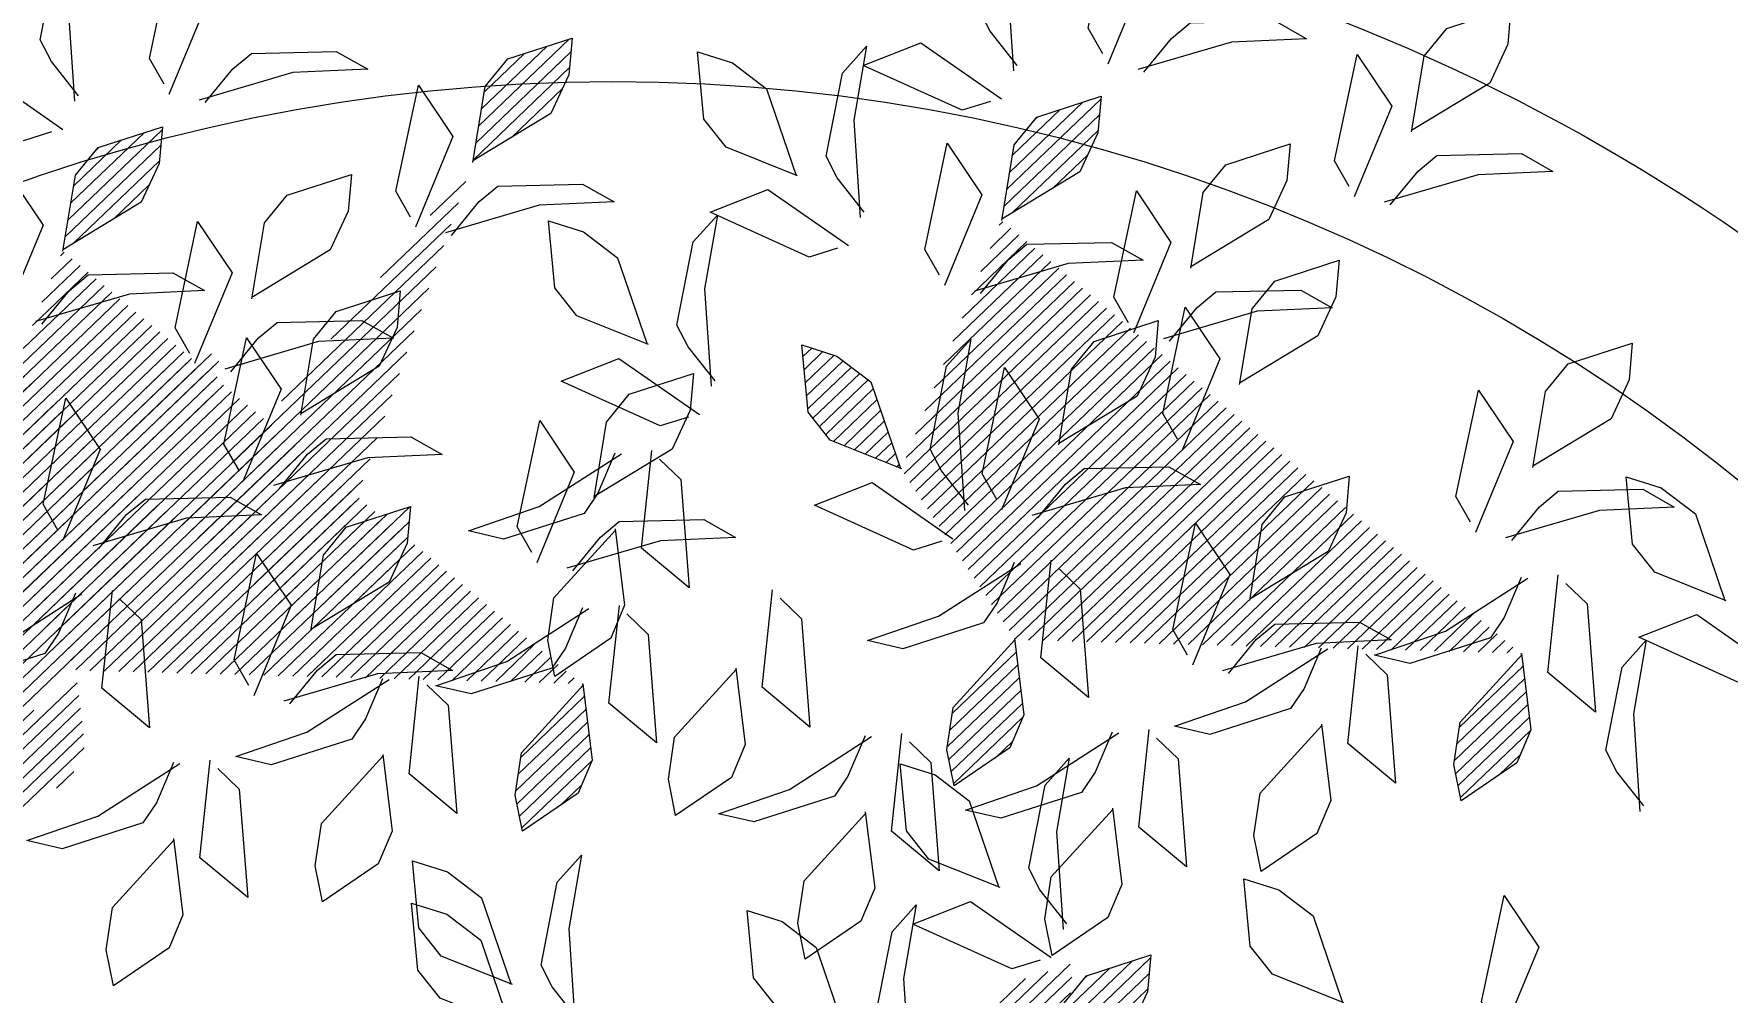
# Model space of a CAD drawing. Header units: millimetres. Extents: x 29001 to 40804, y -8833 to -5892.
# Drawn here: x 29845.22 to 29862.26, y -8574.61 to -8564.96 of the extents above; entities that cross this region are included whole.
import ezdxf

# ---------------------------------------------------------------- set-up
doc = ezdxf.new("R2010")
doc.units = ezdxf.units.MM
doc.layers.get('0').update_dxf_attribs({"lineweight": 0})
doc.layers.get('Defpoints').update_dxf_attribs({"lineweight": 0})
for name, color, linetype, lineweight in [('250', 250, 'Continuous', 0), ('Auto_Tefriş', 32, 'Continuous', 0), ('saksı', 180, 'Continuous', 0)]:
    doc.layers.add(name, color=color, linetype=linetype, lineweight=lineweight)
doc.styles.add('AUTOBAN', font='')
doc.styles.get('AUTOBAN').set_extended_font_data('Helvetica Normal Tr')
doc.dimstyles.new('AUTO_DIM_1-20', dxfattribs={"dimtxt": 4, "dimasz": 0.75, "dimexe": 2, "dimexo": 10, "dimgap": 0.2, "dimtad": 1, "dimdec": 0, "dimrnd": 0.5, "dimdsep": 46, "dimtxsty": 'AUTOBAN', "dimblk": 'ARCHTICK', "dimcen": 2, "dimclrd": 256, "dimclre": 256, "dimclrt": 256, "dimadec": 0, "dimazin": 0, "dimtfac": 1, "dimtdec": 0, "dimtix": 1, "dimtofl": 0, "dimtmove": 1, "dimatfit": 3, "dimfxl": 1, "dimtolj": 1, "dimtzin": 0, "dimlwd": -1, "dimlwe": -1, "dimarcsym": 0})
pattern_1 = [(45, (-1654801.513832, 54996.583929), (-0.0105615167031, 0.0105615167031), [])]

# ---------------------------------------------------------------- blocks, each defined once
blk = doc.blocks.new('Sun köşe')
at = {"layer": 'Auto_Tefriş'}
for radius in [105.355, 104.355]:
    blk.add_arc((-38.349, -31.299), radius, 0, 90, dxfattribs=at)
blk = doc.blocks.new('U1')
at = {"lineweight": 0}
h = blk.add_hatch(dxfattribs=at)
h.set_pattern_fill('ANSI31', color=63, scale=0.11949, style=0)
h.set_pattern_definition(pattern_1)
edge = h.paths.add_edge_path()
edge.add_line((-2359702.9032, 78422.6832), (-2359702.8873, 78422.7934))
edge.add_line((-2359702.8873, 78422.7934), (-2359702.8553, 78422.8342))
edge.add_line((-2359702.8553, 78422.8342), (-2359702.763, 78422.8662))
edge.add_line((-2359702.763, 78422.8662), (-2359702.7665, 78422.8129))
edge.add_line((-2359702.7665, 78422.8129), (-2359702.7914, 78422.7562))
edge.add_line((-2359702.7914, 78422.7562), (-2359702.9032, 78422.6852))
edge.add_line((-2359703.1841, 78422.9027), (-2359703.1681, 78423.0129))
edge.add_line((-2359703.1681, 78423.0129), (-2359703.1362, 78423.0537))
edge.add_line((-2359703.1362, 78423.0537), (-2359703.0438, 78423.0856))
edge.add_line((-2359703.0438, 78423.0856), (-2359703.0474, 78423.0324))
edge.add_line((-2359703.0474, 78423.0324), (-2359703.0722, 78422.9756))
edge.add_line((-2359703.0722, 78422.9756), (-2359703.1841, 78422.9046))
edge.add_line((-2359703.5705, 78423.2847), (-2359703.6747, 78423.324))
edge.add_line((-2359703.6747, 78423.324), (-2359703.7077, 78423.364))
edge.add_line((-2359703.7077, 78423.364), (-2359703.719, 78423.461))
edge.add_line((-2359703.719, 78423.461), (-2359703.6678, 78423.4461))
edge.add_line((-2359703.6678, 78423.4461), (-2359703.6177, 78423.4096))
edge.add_line((-2359703.6177, 78423.4096), (-2359703.5725, 78423.2851))
edge.add_line((-2359703.8238, 78422.7678), (-2359703.808, 78422.6575))
edge.add_line((-2359703.808, 78422.6575), (-2359703.8271, 78422.6093))
edge.add_line((-2359703.8271, 78422.6093), (-2359703.9067, 78422.5527))
edge.add_line((-2359703.9067, 78422.5527), (-2359703.9183, 78422.6047))
edge.add_line((-2359703.9183, 78422.6047), (-2359703.9105, 78422.6662))
edge.add_line((-2359703.9105, 78422.6662), (-2359703.8232, 78422.7659))
edge.add_line((-2359703.4534, 78422.3657), (-2359703.4376, 78422.2554))
edge.add_line((-2359703.4376, 78422.2554), (-2359703.4567, 78422.2072))
edge.add_line((-2359703.4567, 78422.2072), (-2359703.5363, 78422.1505))
edge.add_line((-2359703.5363, 78422.1505), (-2359703.5479, 78422.2026))
edge.add_line((-2359703.5479, 78422.2026), (-2359703.5401, 78422.2641))
edge.add_line((-2359703.5401, 78422.2641), (-2359703.4528, 78422.3638))
edge.add_line((-2359702.683, 78423.3664), (-2359702.667, 78423.4766))
edge.add_line((-2359702.667, 78423.4766), (-2359702.6351, 78423.5175))
edge.add_line((-2359702.6351, 78423.5175), (-2359702.5428, 78423.5494))
edge.add_line((-2359702.5428, 78423.5494), (-2359702.5463, 78423.4962))
edge.add_line((-2359702.5463, 78423.4962), (-2359702.5712, 78423.4394))
edge.add_line((-2359702.5712, 78423.4394), (-2359702.683, 78423.3684))
h = blk.add_hatch(dxfattribs=at)
h.set_pattern_fill('ANSI31', color=41, scale=0.11949, style=0)
h.set_pattern_definition([(45, (-1654800.15585, 54996.655911), (-0.0105615167031, 0.0105615167031), [])])
edge = h.paths.add_edge_path()
edge.add_line((-2359701.9156, 78423.2977), (-2359701.8996, 78423.4079))
edge.add_line((-2359701.8996, 78423.4079), (-2359701.8677, 78423.4488))
edge.add_line((-2359701.8677, 78423.4488), (-2359701.7754, 78423.4807))
edge.add_line((-2359701.7754, 78423.4807), (-2359701.7789, 78423.4275))
edge.add_line((-2359701.7789, 78423.4275), (-2359701.8038, 78423.3707))
edge.add_line((-2359701.8038, 78423.3707), (-2359701.9156, 78423.2997))
edge.add_line((-2359702.0529, 78422.9354), (-2359702.1571, 78422.9747))
edge.add_line((-2359702.1571, 78422.9747), (-2359702.1901, 78423.0147))
edge.add_line((-2359702.1901, 78423.0147), (-2359702.2014, 78423.1118))
edge.add_line((-2359702.2014, 78423.1118), (-2359702.1502, 78423.0968))
edge.add_line((-2359702.1502, 78423.0968), (-2359702.1001, 78423.0603))
edge.add_line((-2359702.1001, 78423.0603), (-2359702.0548, 78422.9358))
edge.add_line((-2359701.8847, 78422.693), (-2359701.8689, 78422.5827))
edge.add_line((-2359701.8689, 78422.5827), (-2359701.888, 78422.5345))
edge.add_line((-2359701.888, 78422.5345), (-2359701.9676, 78422.4778))
edge.add_line((-2359701.9676, 78422.4778), (-2359701.9792, 78422.5299))
edge.add_line((-2359701.9792, 78422.5299), (-2359701.9714, 78422.5914))
edge.add_line((-2359701.9714, 78422.5914), (-2359701.8841, 78422.6911))
edge.add_line((-2359701.1503, 78422.6866), (-2359701.1345, 78422.5763))
edge.add_line((-2359701.1345, 78422.5763), (-2359701.1537, 78422.5281))
edge.add_line((-2359701.1537, 78422.5281), (-2359701.2332, 78422.4714))
edge.add_line((-2359701.2332, 78422.4714), (-2359701.2449, 78422.5235))
edge.add_line((-2359701.2449, 78422.5235), (-2359701.237, 78422.585))
edge.add_line((-2359701.237, 78422.585), (-2359701.1497, 78422.6847))
h = blk.add_hatch(dxfattribs=at)
h.set_pattern_fill('ANSI31', color=41, scale=0.11949, style=0)
h.set_pattern_definition(pattern_1)
edge = h.paths.add_edge_path()
edge.add_line((-2359703.2736, 78423.2257), (-2359703.2576, 78423.336))
edge.add_line((-2359703.2576, 78423.336), (-2359703.2257, 78423.3768))
edge.add_line((-2359703.2257, 78423.3768), (-2359703.1333, 78423.4087))
edge.add_line((-2359703.1333, 78423.4087), (-2359703.1369, 78423.3555))
edge.add_line((-2359703.1369, 78423.3555), (-2359703.1617, 78423.2987))
edge.add_line((-2359703.1617, 78423.2987), (-2359703.2736, 78423.2277))
edge.add_line((-2359703.4109, 78422.8634), (-2359703.5151, 78422.9027))
edge.add_line((-2359703.5151, 78422.9027), (-2359703.5481, 78422.9427))
edge.add_line((-2359703.5481, 78422.9427), (-2359703.5594, 78423.0398))
edge.add_line((-2359703.5594, 78423.0398), (-2359703.5082, 78423.0248))
edge.add_line((-2359703.5082, 78423.0248), (-2359703.4581, 78422.9883))
edge.add_line((-2359703.4581, 78422.9883), (-2359703.4128, 78422.8638))
edge.add_line((-2359703.2427, 78422.621), (-2359703.2269, 78422.5107))
edge.add_line((-2359703.2269, 78422.5107), (-2359703.246, 78422.4625))
edge.add_line((-2359703.246, 78422.4625), (-2359703.3256, 78422.4059))
edge.add_line((-2359703.3256, 78422.4059), (-2359703.3372, 78422.4579))
edge.add_line((-2359703.3372, 78422.4579), (-2359703.3294, 78422.5194))
edge.add_line((-2359703.3294, 78422.5194), (-2359703.2421, 78422.6191))
edge.add_line((-2359702.5083, 78422.6146), (-2359702.4925, 78422.5043))
edge.add_line((-2359702.4925, 78422.5043), (-2359702.5117, 78422.4562))
edge.add_line((-2359702.5117, 78422.4562), (-2359702.5912, 78422.3995))
edge.add_line((-2359702.5912, 78422.3995), (-2359702.6028, 78422.4515))
edge.add_line((-2359702.6028, 78422.4515), (-2359702.595, 78422.513))
edge.add_line((-2359702.595, 78422.513), (-2359702.5077, 78422.6127))
at = {"lineweight": 0, "true_color": 0x6c822b}
h = blk.add_hatch(dxfattribs=at)
h.set_pattern_fill('ANSI31', color=67, scale=0.1194899213, style=0)
edge = h.paths.add_edge_path()
edge.add_line((-2359701.4478, 78421.5133), (-2359701.4319, 78421.6236))
edge.add_line((-2359701.4319, 78421.6236), (-2359701.3999, 78421.6644))
edge.add_line((-2359701.3999, 78421.6644), (-2359701.3076, 78421.6963))
edge.add_line((-2359701.3076, 78421.6963), (-2359701.3111, 78421.6431))
edge.add_line((-2359701.3111, 78421.6431), (-2359701.336, 78421.5863))
edge.add_line((-2359701.336, 78421.5863), (-2359701.4478, 78421.5153))
edge.add_line((-2359701.7287, 78421.7328), (-2359701.7127, 78421.843))
edge.add_line((-2359701.7127, 78421.843), (-2359701.6808, 78421.8839))
edge.add_line((-2359701.6808, 78421.8839), (-2359701.5885, 78421.9158))
edge.add_line((-2359701.5885, 78421.9158), (-2359701.592, 78421.8626))
edge.add_line((-2359701.592, 78421.8626), (-2359701.6169, 78421.8058))
edge.add_line((-2359701.6169, 78421.8058), (-2359701.7287, 78421.7348))
edge.add_line((-2359702.1151, 78422.1148), (-2359702.2194, 78422.1541))
edge.add_line((-2359702.2194, 78422.1541), (-2359702.2523, 78422.1941))
edge.add_line((-2359702.2523, 78422.1941), (-2359702.2636, 78422.2912))
edge.add_line((-2359702.2636, 78422.2912), (-2359702.2124, 78422.2763))
edge.add_line((-2359702.2124, 78422.2763), (-2359702.1623, 78422.2398))
edge.add_line((-2359702.1623, 78422.2398), (-2359702.1171, 78422.1152))
edge.add_line((-2359702.3684, 78421.5979), (-2359702.3526, 78421.4877))
edge.add_line((-2359702.3526, 78421.4877), (-2359702.3717, 78421.4395))
edge.add_line((-2359702.3717, 78421.4395), (-2359702.4513, 78421.3828))
edge.add_line((-2359702.4513, 78421.3828), (-2359702.4629, 78421.4349))
edge.add_line((-2359702.4629, 78421.4349), (-2359702.4551, 78421.4964))
edge.add_line((-2359702.4551, 78421.4964), (-2359702.3678, 78421.596))
edge.add_line((-2359701.998, 78421.1958), (-2359701.9822, 78421.0856))
edge.add_line((-2359701.9822, 78421.0856), (-2359702.0014, 78421.0374))
edge.add_line((-2359702.0014, 78421.0374), (-2359702.0809, 78420.9807))
edge.add_line((-2359702.0809, 78420.9807), (-2359702.0925, 78421.0328))
edge.add_line((-2359702.0925, 78421.0328), (-2359702.0847, 78421.0943))
edge.add_line((-2359702.0847, 78421.0943), (-2359701.9974, 78421.1939))
edge.add_line((-2359701.2276, 78422.1966), (-2359701.2117, 78422.3068))
edge.add_line((-2359701.2117, 78422.3068), (-2359701.1797, 78422.3476))
edge.add_line((-2359701.1797, 78422.3476), (-2359701.0874, 78422.3796))
edge.add_line((-2359701.0874, 78422.3796), (-2359701.0909, 78422.3263))
edge.add_line((-2359701.0909, 78422.3263), (-2359701.1158, 78422.2695))
edge.add_line((-2359701.1158, 78422.2695), (-2359701.2276, 78422.1985))
at = {"lineweight": 0}
h = blk.add_hatch(dxfattribs=at)
h.set_pattern_fill('ANSI31', color=41, scale=0.11949, style=0)
h.set_pattern_definition([(45, (-1654800.058448, 54995.414081), (-0.0105615167031, 0.0105615167031), [])])
edge = h.paths.add_edge_path()
edge.add_line((-2359701.8182, 78422.0559), (-2359701.8022, 78422.1661))
edge.add_line((-2359701.8022, 78422.1661), (-2359701.7703, 78422.2069))
edge.add_line((-2359701.7703, 78422.2069), (-2359701.678, 78422.2389))
edge.add_line((-2359701.678, 78422.2389), (-2359701.6815, 78422.1856))
edge.add_line((-2359701.6815, 78422.1856), (-2359701.7064, 78422.1288))
edge.add_line((-2359701.7064, 78422.1288), (-2359701.8182, 78422.0579))
edge.add_line((-2359701.9555, 78421.6936), (-2359702.0597, 78421.7329))
edge.add_line((-2359702.0597, 78421.7329), (-2359702.0927, 78421.7729))
edge.add_line((-2359702.0927, 78421.7729), (-2359702.104, 78421.8699))
edge.add_line((-2359702.104, 78421.8699), (-2359702.0528, 78421.855))
edge.add_line((-2359702.0528, 78421.855), (-2359702.0027, 78421.8185))
edge.add_line((-2359702.0027, 78421.8185), (-2359701.9574, 78421.694))
edge.add_line((-2359701.7873, 78421.4511), (-2359701.7715, 78421.3409))
edge.add_line((-2359701.7715, 78421.3409), (-2359701.7906, 78421.2927))
edge.add_line((-2359701.7906, 78421.2927), (-2359701.8702, 78421.236))
edge.add_line((-2359701.8702, 78421.236), (-2359701.8818, 78421.2881))
edge.add_line((-2359701.8818, 78421.2881), (-2359701.874, 78421.3496))
edge.add_line((-2359701.874, 78421.3496), (-2359701.7867, 78421.4492))
edge.add_line((-2359701.0529, 78421.4447), (-2359701.0371, 78421.3345))
edge.add_line((-2359701.0371, 78421.3345), (-2359701.0563, 78421.2863))
edge.add_line((-2359701.0563, 78421.2863), (-2359701.1358, 78421.2296))
edge.add_line((-2359701.1358, 78421.2296), (-2359701.1475, 78421.2817))
edge.add_line((-2359701.1475, 78421.2817), (-2359701.1396, 78421.3432))
edge.add_line((-2359701.1396, 78421.3432), (-2359701.0523, 78421.4429))
h = blk.add_hatch(dxfattribs=at)
h.set_pattern_fill('ANSI31', color=63, scale=0.11949, style=0)
h.set_pattern_definition([(45, (-1654800.761517, 54995.259077), (-0.0105615167031, 0.0105615167031), [])])
edge = h.paths.add_edge_path()
edge.add_line((-2359702.1509, 78421.3583), (-2359702.1349, 78421.4686))
edge.add_line((-2359702.1349, 78421.4686), (-2359702.103, 78421.5094))
edge.add_line((-2359702.103, 78421.5094), (-2359702.0107, 78421.5413))
edge.add_line((-2359702.0107, 78421.5413), (-2359702.0142, 78421.4881))
edge.add_line((-2359702.0142, 78421.4881), (-2359702.0391, 78421.4313))
edge.add_line((-2359702.0391, 78421.4313), (-2359702.1509, 78421.3603))
edge.add_line((-2359702.4318, 78421.5778), (-2359702.4158, 78421.688))
edge.add_line((-2359702.4158, 78421.688), (-2359702.3839, 78421.7289))
edge.add_line((-2359702.3839, 78421.7289), (-2359702.2915, 78421.7608))
edge.add_line((-2359702.2915, 78421.7608), (-2359702.2951, 78421.7076))
edge.add_line((-2359702.2951, 78421.7076), (-2359702.3199, 78421.6508))
edge.add_line((-2359702.3199, 78421.6508), (-2359702.4318, 78421.5798))
edge.add_line((-2359702.8182, 78421.9598), (-2359702.9224, 78421.9991))
edge.add_line((-2359702.9224, 78421.9991), (-2359702.9554, 78422.0391))
edge.add_line((-2359702.9554, 78422.0391), (-2359702.9667, 78422.1362))
edge.add_line((-2359702.9667, 78422.1362), (-2359702.9155, 78422.1213))
edge.add_line((-2359702.9155, 78422.1213), (-2359702.8654, 78422.0847))
edge.add_line((-2359702.8654, 78422.0847), (-2359702.8201, 78421.9602))
edge.add_line((-2359703.0714, 78421.4429), (-2359703.0556, 78421.3327))
edge.add_line((-2359703.0556, 78421.3327), (-2359703.0748, 78421.2845))
edge.add_line((-2359703.0748, 78421.2845), (-2359703.1544, 78421.2278))
edge.add_line((-2359703.1544, 78421.2278), (-2359703.166, 78421.2799))
edge.add_line((-2359703.166, 78421.2799), (-2359703.1581, 78421.3414))
edge.add_line((-2359703.1581, 78421.3414), (-2359703.0709, 78421.441))
edge.add_line((-2359702.7011, 78421.0408), (-2359702.6853, 78420.9306))
edge.add_line((-2359702.6853, 78420.9306), (-2359702.7044, 78420.8824))
edge.add_line((-2359702.7044, 78420.8824), (-2359702.784, 78420.8257))
edge.add_line((-2359702.784, 78420.8257), (-2359702.7956, 78420.8778))
edge.add_line((-2359702.7956, 78420.8778), (-2359702.7878, 78420.9393))
edge.add_line((-2359702.7878, 78420.9393), (-2359702.7005, 78421.0389))
edge.add_line((-2359701.9307, 78422.0416), (-2359701.9147, 78422.1518))
edge.add_line((-2359701.9147, 78422.1518), (-2359701.8828, 78422.1926))
edge.add_line((-2359701.8828, 78422.1926), (-2359701.7904, 78422.2245))
edge.add_line((-2359701.7904, 78422.2245), (-2359701.794, 78422.1713))
edge.add_line((-2359701.794, 78422.1713), (-2359701.8189, 78422.1145))
edge.add_line((-2359701.8189, 78422.1145), (-2359701.9307, 78422.0435))
h = blk.add_hatch(dxfattribs=at)
h.set_pattern_fill('ANSI31', color=63, scale=0.11949, style=0)
h.set_pattern_definition([(45, (-1654799.55744, 54995.25762), (-0.0105615167031, 0.0105615167031), [])])
edge = h.paths.add_edge_path()
edge.add_line((-2359700.9468, 78421.3569), (-2359700.9309, 78421.4671))
edge.add_line((-2359700.9309, 78421.4671), (-2359700.8989, 78421.5079))
edge.add_line((-2359700.8989, 78421.5079), (-2359700.8066, 78421.5399))
edge.add_line((-2359700.8066, 78421.5399), (-2359700.8101, 78421.4866))
edge.add_line((-2359700.8101, 78421.4866), (-2359700.835, 78421.4298))
edge.add_line((-2359700.835, 78421.4298), (-2359700.9468, 78421.3589))
edge.add_line((-2359701.2277, 78421.5763), (-2359701.2117, 78421.6866))
edge.add_line((-2359701.2117, 78421.6866), (-2359701.1798, 78421.7274))
edge.add_line((-2359701.1798, 78421.7274), (-2359701.0874, 78421.7593))
edge.add_line((-2359701.0874, 78421.7593), (-2359701.091, 78421.7061))
edge.add_line((-2359701.091, 78421.7061), (-2359701.1159, 78421.6493))
edge.add_line((-2359701.1159, 78421.6493), (-2359701.2277, 78421.5783))
edge.add_line((-2359701.6141, 78421.9584), (-2359701.7183, 78421.9977))
edge.add_line((-2359701.7183, 78421.9977), (-2359701.7513, 78422.0377))
edge.add_line((-2359701.7513, 78422.0377), (-2359701.7626, 78422.1347))
edge.add_line((-2359701.7626, 78422.1347), (-2359701.7114, 78422.1198))
edge.add_line((-2359701.7114, 78422.1198), (-2359701.6613, 78422.0833))
edge.add_line((-2359701.6613, 78422.0833), (-2359701.6161, 78421.9588))
edge.add_line((-2359701.8674, 78421.4415), (-2359701.8516, 78421.3312))
edge.add_line((-2359701.8516, 78421.3312), (-2359701.8707, 78421.283))
edge.add_line((-2359701.8707, 78421.283), (-2359701.9503, 78421.2263))
edge.add_line((-2359701.9503, 78421.2263), (-2359701.9619, 78421.2784))
edge.add_line((-2359701.9619, 78421.2784), (-2359701.9541, 78421.3399))
edge.add_line((-2359701.9541, 78421.3399), (-2359701.8668, 78421.4396))
edge.add_line((-2359701.497, 78421.0393), (-2359701.4812, 78420.9291))
edge.add_line((-2359701.4812, 78420.9291), (-2359701.5003, 78420.8809))
edge.add_line((-2359701.5003, 78420.8809), (-2359701.5799, 78420.8242))
edge.add_line((-2359701.5799, 78420.8242), (-2359701.5915, 78420.8763))
edge.add_line((-2359701.5915, 78420.8763), (-2359701.5837, 78420.9378))
edge.add_line((-2359701.5837, 78420.9378), (-2359701.4964, 78421.0375))
edge.add_line((-2359700.7266, 78422.0401), (-2359700.7107, 78422.1503))
edge.add_line((-2359700.7107, 78422.1503), (-2359700.6787, 78422.1911))
edge.add_line((-2359700.6787, 78422.1911), (-2359700.5864, 78422.2231))
edge.add_line((-2359700.5864, 78422.2231), (-2359700.5899, 78422.1698))
edge.add_line((-2359700.5899, 78422.1698), (-2359700.6148, 78422.1131))
edge.add_line((-2359700.6148, 78422.1131), (-2359700.7266, 78422.0421))
at = {"color": 67, "lineweight": 0, "true_color": 0x6c822b}
for points in [[(-2359701.7141, 78423.517), (-2359701.6751, 78423.5666), (-2359701.6484, 78423.5897), (-2359701.5259, 78423.595), (-2359701.4798, 78423.5702), (-2359701.5881, 78423.5631), (-2359701.723, 78423.5205)], [(-2359702.683, 78423.3664), (-2359702.667, 78423.4766), (-2359702.6351, 78423.5175), (-2359702.5428, 78423.5494), (-2359702.5463, 78423.4962), (-2359702.5712, 78423.4394), (-2359702.683, 78423.3684)], [(-2359702.2125, 78423.3567), (-2359702.3168, 78423.396), (-2359702.3497, 78423.436), (-2359702.361, 78423.533), (-2359702.3098, 78423.5181), (-2359702.2597, 78423.4816), (-2359702.2145, 78423.3571)], [(-2359702.1149, 78423.306), (-2359702.155, 78423.3549), (-2359702.1718, 78423.3858), (-2359702.1506, 78423.5066), (-2359702.1164, 78423.5463), (-2359702.1328, 78423.439), (-2359702.1203, 78423.2981)], [(-2359701.9354, 78423.47), (-2359701.9761, 78423.4563), (-2359702.1207, 78423.5184), (-2359702.0377, 78423.5528), (-2359701.9194, 78423.474)], [(-2359701.9156, 78423.2977), (-2359701.8996, 78423.4079), (-2359701.8677, 78423.4488), (-2359701.7754, 78423.4807), (-2359701.7789, 78423.4275), (-2359701.8038, 78423.3707), (-2359701.9156, 78423.2997)], [(-2359702.0039, 78423.2167), (-2359702.026, 78423.2536), (-2359701.9966, 78423.4081), (-2359701.945, 78423.3345), (-2359701.9966, 78423.202)], [(-2359703.3619, 78423.1448), (-2359703.384, 78423.1816), (-2359703.3546, 78423.3361), (-2359703.303, 78423.2625), (-2359703.3546, 78423.13)], [(-2359702.9985, 78423.1624), (-2359702.9825, 78423.2726), (-2359702.9506, 78423.3134), (-2359702.8583, 78423.3453), (-2359702.8618, 78423.2921), (-2359702.8867, 78423.2353), (-2359702.9985, 78423.1643)], [(-2359702.7114, 78423.2601), (-2359702.6724, 78423.3098), (-2359702.6457, 78423.3329), (-2359702.5232, 78423.3382), (-2359702.4771, 78423.3134), (-2359702.5854, 78423.3063), (-2359702.7203, 78423.2637)], [(-2359702.1525, 78423.2529), (-2359702.1932, 78423.2393), (-2359702.3378, 78423.3013), (-2359702.2548, 78423.3358), (-2359702.1365, 78423.257)], [(-2359701.7289, 78423.1534), (-2359701.751, 78423.1902), (-2359701.7215, 78423.3447), (-2359701.67, 78423.2711), (-2359701.7215, 78423.1387)], [(-2359702.3256, 78423.0571), (-2359702.3657, 78423.1059), (-2359702.3825, 78423.1369), (-2359702.3613, 78423.2577), (-2359702.3271, 78423.2974), (-2359702.3435, 78423.1901), (-2359702.331, 78423.0492)], [(-2359703.0868, 78423.0814), (-2359703.1089, 78423.1182), (-2359703.0795, 78423.2728), (-2359703.0279, 78423.1992), (-2359703.0795, 78423.0667)], [(-2359702.4233, 78423.1077), (-2359702.5275, 78423.1471), (-2359702.5605, 78423.1871), (-2359702.5718, 78423.2841), (-2359702.5205, 78423.2692), (-2359702.4704, 78423.2327), (-2359702.4252, 78423.1081)], [(-2359701.944, 78423.1914), (-2359701.905, 78423.2411), (-2359701.8783, 78423.2642), (-2359701.7558, 78423.2695), (-2359701.7097, 78423.2447), (-2359701.818, 78423.2376), (-2359701.9529, 78423.195)], [(-2359701.5663, 78423.0674), (-2359701.5503, 78423.1776), (-2359701.5184, 78423.2184), (-2359701.426, 78423.2504), (-2359701.4296, 78423.1971), (-2359701.4544, 78423.1403), (-2359701.5663, 78423.0694)], [(-2359703.302, 78423.1194), (-2359703.2629, 78423.1691), (-2359703.2363, 78423.1922), (-2359703.1138, 78423.1975), (-2359703.0676, 78423.1727), (-2359703.1759, 78423.1656), (-2359703.3109, 78423.123)], [(-2359701.6689, 78423.1281), (-2359701.6299, 78423.1777), (-2359701.6033, 78423.2008), (-2359701.4807, 78423.2061), (-2359701.4346, 78423.1813), (-2359701.5429, 78423.1742), (-2359701.6778, 78423.1316)], [(-2359702.9242, 78422.9954), (-2359702.9083, 78423.1056), (-2359702.8763, 78423.1465), (-2359702.784, 78423.1784), (-2359702.7876, 78423.1252), (-2359702.8124, 78423.0684), (-2359702.9243, 78422.9974)], [(-2359701.6546, 78422.9864), (-2359701.6767, 78423.0232), (-2359701.6473, 78423.1778), (-2359701.5957, 78423.1042), (-2359701.6473, 78422.9717)], [(-2359701.8261, 78422.9746), (-2359701.8101, 78423.0849), (-2359701.7782, 78423.1257), (-2359701.6859, 78423.1576), (-2359701.6894, 78423.1044), (-2359701.7143, 78423.0476), (-2359701.8261, 78422.9766)], [(-2359701.1394, 78422.9561), (-2359701.1235, 78423.0663), (-2359701.0915, 78423.1071), (-2359700.9992, 78423.1391), (-2359701.0027, 78423.0858), (-2359701.0276, 78423.029), (-2359701.1395, 78422.9581)], [(-2359703.0269, 78423.0561), (-2359702.9879, 78423.1058), (-2359702.9612, 78423.1288), (-2359702.8387, 78423.1342), (-2359702.7926, 78423.1093), (-2359702.9009, 78423.1022), (-2359703.0358, 78423.0596)], [(-2359701.9552, 78422.8847), (-2359701.9954, 78422.9336), (-2359702.0121, 78422.9646), (-2359701.991, 78423.0853), (-2359701.9568, 78423.1251), (-2359701.9732, 78423.0178), (-2359701.9606, 78422.8768)], [(-2359703.0126, 78422.9144), (-2359703.0347, 78422.9512), (-2359703.0052, 78423.1058), (-2359702.9537, 78423.0322), (-2359703.0052, 78422.8997)], [(-2359702.0529, 78422.9354), (-2359702.1571, 78422.9747), (-2359702.1901, 78423.0147), (-2359702.2014, 78423.1118), (-2359702.1502, 78423.0968), (-2359702.1001, 78423.0603), (-2359702.0548, 78422.9358)], [(-2359702.3632, 78423.004), (-2359702.4039, 78422.9904), (-2359702.5485, 78423.0524), (-2359702.4656, 78423.0869), (-2359702.3473, 78423.008)], [(-2359702.4974, 78422.8841), (-2359702.4815, 78422.9943), (-2359702.4495, 78423.0352), (-2359702.3572, 78423.0671), (-2359702.3607, 78423.0139), (-2359702.3856, 78422.9571), (-2359702.4974, 78422.8861)], [(-2359701.9144, 78422.8937), (-2359701.9365, 78422.9305), (-2359701.9071, 78423.085), (-2359701.8555, 78423.0114), (-2359701.9071, 78422.8789)], [(-2359701.2278, 78422.8751), (-2359701.2499, 78422.9119), (-2359701.2204, 78423.0665), (-2359701.1689, 78422.9929), (-2359701.2204, 78422.8604)], [(-2359703.2724, 78422.8217), (-2359703.2945, 78422.8585), (-2359703.2651, 78423.0131), (-2359703.2135, 78422.9395), (-2359703.2651, 78422.807)], [(-2359702.5858, 78422.8031), (-2359702.6079, 78422.8399), (-2359702.5784, 78422.9945), (-2359702.5269, 78422.9209), (-2359702.5784, 78422.7884)], [(-2359702.9527, 78422.8891), (-2359702.9136, 78422.9388), (-2359702.887, 78422.9619), (-2359702.7645, 78422.9672), (-2359702.7183, 78422.9424), (-2359702.8266, 78422.9353), (-2359702.9616, 78422.8927)], [(-2359702.4685, 78422.9497), (-2359702.4919, 78422.8911), (-2359702.511, 78422.8614), (-2359702.627, 78422.8217), (-2359702.6783, 78422.8326), (-2359702.5764, 78422.8699), (-2359702.459, 78422.9488)], [(-2359702.4038, 78422.9424), (-2359702.3723, 78422.9133), (-2359702.3569, 78422.7567), (-2359702.4271, 78422.8128), (-2359702.4151, 78422.9544)], [(-2359701.8545, 78422.8684), (-2359701.8155, 78422.918), (-2359701.7888, 78422.9411), (-2359701.6663, 78422.9464), (-2359701.6202, 78422.9216), (-2359701.7285, 78422.9145), (-2359701.8634, 78422.8719)], [(-2359700.8556, 78422.7687), (-2359700.9598, 78422.8081), (-2359700.9928, 78422.8481), (-2359701.0041, 78422.9451), (-2359700.9529, 78422.9302), (-2359700.9028, 78422.8937), (-2359700.8576, 78422.7691)], [(-2359701.5452, 78422.7552), (-2359701.5293, 78422.8654), (-2359701.4973, 78422.9062), (-2359701.405, 78422.9382), (-2359701.4085, 78422.8849), (-2359701.4334, 78422.8281), (-2359701.5452, 78422.7572)], [(-2359701.1679, 78422.8498), (-2359701.1288, 78422.8995), (-2359701.1022, 78422.9226), (-2359700.9797, 78422.9279), (-2359700.9335, 78422.903), (-2359701.0418, 78422.8959), (-2359701.1767, 78422.8534)], [(-2359701.9929, 78422.8317), (-2359702.0336, 78422.818), (-2359702.1782, 78422.8801), (-2359702.0952, 78422.9146), (-2359701.9769, 78422.8357)], [(-2359703.2125, 78422.7964), (-2359703.1735, 78422.8461), (-2359703.1468, 78422.8691), (-2359703.0243, 78422.8745), (-2359702.9781, 78422.8496), (-2359703.0865, 78422.8425), (-2359703.2214, 78422.7999)], [(-2359702.9032, 78422.6832), (-2359702.8873, 78422.7934), (-2359702.8553, 78422.8342), (-2359702.763, 78422.8662), (-2359702.7665, 78422.8129), (-2359702.7914, 78422.7562), (-2359702.9032, 78422.6852)], [(-2359702.5259, 78422.7778), (-2359702.4868, 78422.8275), (-2359702.4602, 78422.8506), (-2359702.3376, 78422.8559), (-2359702.2915, 78422.8311), (-2359702.3998, 78422.824), (-2359702.5347, 78422.7814)], [(-2359702.4658, 78422.8398), (-2359702.45, 78422.7295), (-2359702.4691, 78422.6813), (-2359702.5487, 78422.6246), (-2359702.5603, 78422.6767), (-2359702.5525, 78422.7382), (-2359702.4652, 78422.8379)], [(-2359701.8874, 78422.8029), (-2359701.9108, 78422.7442), (-2359701.9299, 78422.7146), (-2359702.0459, 78422.6749), (-2359702.0972, 78422.6857), (-2359701.9953, 78422.7231), (-2359701.8779, 78422.802)], [(-2359701.8227, 78422.7956), (-2359701.7912, 78422.7665), (-2359701.7758, 78422.6099), (-2359701.846, 78422.666), (-2359701.834, 78422.8076)], [(-2359701.153, 78422.7966), (-2359701.1765, 78422.7379), (-2359701.1955, 78422.7082), (-2359701.3116, 78422.6686), (-2359701.3629, 78422.6794), (-2359701.261, 78422.7167), (-2359701.1435, 78422.7957)], [(-2359701.0884, 78422.7892), (-2359701.0568, 78422.7601), (-2359701.0415, 78422.6035), (-2359701.1117, 78422.6596), (-2359701.0996, 78422.8012)], [(-2359702.9916, 78422.6022), (-2359703.0136, 78422.639), (-2359702.9842, 78422.7936), (-2359702.9326, 78422.72), (-2359702.9842, 78422.5875)], [(-2359702.225, 78422.7445), (-2359702.1935, 78422.7154), (-2359702.1781, 78422.5588), (-2359702.2483, 78422.6149), (-2359702.2363, 78422.7565)], [(-2359700.7956, 78422.665), (-2359700.8363, 78422.6514), (-2359700.9809, 78422.7134), (-2359700.8979, 78422.7479), (-2359700.7796, 78422.669)], [(-2359703.2454, 78422.731), (-2359703.2688, 78422.6723), (-2359703.2879, 78422.6426), (-2359703.4039, 78422.603), (-2359703.4552, 78422.6138), (-2359703.3533, 78422.6511), (-2359703.2358, 78422.7301)], [(-2359703.1807, 78422.7236), (-2359703.1492, 78422.6945), (-2359703.1338, 78422.5379), (-2359703.204, 78422.594), (-2359703.1919, 78422.7356)], [(-2359702.511, 78422.7246), (-2359702.5345, 78422.6659), (-2359702.5535, 78422.6362), (-2359702.6695, 78422.5966), (-2359702.7208, 78422.6074), (-2359702.6189, 78422.6447), (-2359702.5015, 78422.7237)], [(-2359702.4464, 78422.7172), (-2359702.4148, 78422.6881), (-2359702.3995, 78422.5315), (-2359702.4697, 78422.5876), (-2359702.4576, 78422.7292)], [(-2359701.5737, 78422.6489), (-2359701.5346, 78422.6986), (-2359701.508, 78422.7217), (-2359701.3855, 78422.727), (-2359701.3393, 78422.7021), (-2359701.4476, 78422.695), (-2359701.5825, 78422.6524)], [(-2359700.9687, 78422.4692), (-2359701.0088, 78422.518), (-2359701.0256, 78422.549), (-2359701.0044, 78422.6698), (-2359700.9702, 78422.7095), (-2359700.9866, 78422.6022), (-2359700.9741, 78422.4612)], [(-2359701.8847, 78422.693), (-2359701.8689, 78422.5827), (-2359701.888, 78422.5345), (-2359701.9676, 78422.4778), (-2359701.9792, 78422.5299), (-2359701.9714, 78422.5914), (-2359701.8841, 78422.6911)], [(-2359701.4404, 78422.6881), (-2359701.4638, 78422.6294), (-2359701.4829, 78422.5997), (-2359701.5989, 78422.56), (-2359701.6502, 78422.5709), (-2359701.5483, 78422.6082), (-2359701.4309, 78422.6872)], [(-2359701.3758, 78422.6807), (-2359701.3442, 78422.6516), (-2359701.3288, 78422.495), (-2359701.3991, 78422.5511), (-2359701.387, 78422.6927)], [(-2359701.1503, 78422.6866), (-2359701.1345, 78422.5763), (-2359701.1537, 78422.5281), (-2359701.2332, 78422.4714), (-2359701.2449, 78422.5235), (-2359701.237, 78422.585), (-2359701.1497, 78422.6847)], [(-2359702.9316, 78422.5769), (-2359702.8926, 78422.6266), (-2359702.8659, 78422.6497), (-2359702.7434, 78422.655), (-2359702.6973, 78422.6302), (-2359702.8056, 78422.6231), (-2359702.9405, 78422.5805)], [(-2359702.287, 78422.6419), (-2359702.2712, 78422.5316), (-2359702.2903, 78422.4835), (-2359702.3699, 78422.4268), (-2359702.3815, 78422.4789), (-2359702.3737, 78422.5403), (-2359702.2864, 78422.64)], [(-2359702.7984, 78422.6161), (-2359702.8218, 78422.5574), (-2359702.8409, 78422.5277), (-2359702.9569, 78422.4881), (-2359703.0082, 78422.4989), (-2359702.9063, 78422.5362), (-2359702.7888, 78422.6152)], [(-2359702.7337, 78422.6087), (-2359702.7022, 78422.5796), (-2359702.6868, 78422.423), (-2359702.757, 78422.4791), (-2359702.745, 78422.6207)], [(-2359701.4377, 78422.5781), (-2359701.4219, 78422.4678), (-2359701.441, 78422.4196), (-2359701.5206, 78422.3629), (-2359701.5322, 78422.415), (-2359701.5244, 78422.4765), (-2359701.4371, 78422.5762)], [(-2359702.0335, 78422.5402), (-2359702.0019, 78422.5112), (-2359701.9866, 78422.3546), (-2359702.0568, 78422.4106), (-2359702.0447, 78422.5523)], [(-2359701.7405, 78422.5604), (-2359701.764, 78422.5017), (-2359701.783, 78422.4721), (-2359701.899, 78422.4324), (-2359701.9503, 78422.4432), (-2359701.8484, 78422.4806), (-2359701.731, 78422.5595)], [(-2359701.6759, 78422.553), (-2359701.6443, 78422.5239), (-2359701.629, 78422.3673), (-2359701.6992, 78422.4234), (-2359701.6871, 78422.5651)], [(-2359702.0981, 78422.5476), (-2359702.1216, 78422.4889), (-2359702.1406, 78422.4593), (-2359702.2566, 78422.4196), (-2359702.3079, 78422.4304), (-2359702.206, 78422.4678), (-2359702.0886, 78422.5467)], [(-2359702.7957, 78422.5061), (-2359702.7799, 78422.3958), (-2359702.799, 78422.3477), (-2359702.8786, 78422.291), (-2359702.8902, 78422.343), (-2359702.8824, 78422.4045), (-2359702.7951, 78422.5042)], [(-2359701.898, 78422.3319), (-2359702.0022, 78422.3712), (-2359702.0352, 78422.4112), (-2359702.0465, 78422.5082), (-2359701.9953, 78422.4933), (-2359701.9452, 78422.4568), (-2359701.9, 78422.3322)], [(-2359701.8004, 78422.2812), (-2359701.8405, 78422.33), (-2359701.8573, 78422.361), (-2359701.8361, 78422.4818), (-2359701.8019, 78422.5215), (-2359701.8183, 78422.4142), (-2359701.8057, 78422.2733)], [(-2359703.0985, 78422.4884), (-2359703.1219, 78422.4297), (-2359703.141, 78422.4001), (-2359703.257, 78422.3604), (-2359703.3083, 78422.3712), (-2359703.2064, 78422.4086), (-2359703.089, 78422.4875)], [(-2359703.0339, 78422.481), (-2359703.0023, 78422.452), (-2359702.9869, 78422.2954), (-2359703.0572, 78422.3514), (-2359703.0451, 78422.4931)], [(-2359702.0954, 78422.4376), (-2359702.0796, 78422.3274), (-2359702.0988, 78422.2792), (-2359702.1783, 78422.2225), (-2359702.1899, 78422.2746), (-2359702.1821, 78422.3361), (-2359702.0948, 78422.4358)], [(-2359701.7378, 78422.4504), (-2359701.722, 78422.3402), (-2359701.7412, 78422.292), (-2359701.8207, 78422.2353), (-2359701.8323, 78422.2874), (-2359701.8245, 78422.3489), (-2359701.7372, 78422.4485)], [(-2359703.0958, 78422.3784), (-2359703.08, 78422.2682), (-2359703.0991, 78422.22), (-2359703.1787, 78422.1633), (-2359703.1903, 78422.2154), (-2359703.1825, 78422.2769), (-2359703.0952, 78422.3765)], [(-2359702.5034, 78422.1262), (-2359702.5436, 78422.175), (-2359702.5603, 78422.206), (-2359702.5392, 78422.3268), (-2359702.505, 78422.3665), (-2359702.5213, 78422.2592), (-2359702.5088, 78422.1183)], [(-2359702.6011, 78422.1769), (-2359702.7053, 78422.2162), (-2359702.7383, 78422.2562), (-2359702.7496, 78422.3532), (-2359702.6984, 78422.3383), (-2359702.6483, 78422.3018), (-2359702.603, 78422.1772)], [(-2359701.397, 78422.1754), (-2359701.5012, 78422.2147), (-2359701.5342, 78422.2547), (-2359701.5455, 78422.3517), (-2359701.4943, 78422.3368), (-2359701.4442, 78422.3003), (-2359701.399, 78422.1758)], [(-2359701.1757, 78422.144), (-2359701.1977, 78422.1808), (-2359701.1683, 78422.3353), (-2359701.1167, 78422.2617), (-2359701.1683, 78422.1293)], [(-2359701.838, 78422.2281), (-2359701.8787, 78422.2145), (-2359702.0233, 78422.2765), (-2359701.9403, 78422.311), (-2359701.822, 78422.2322)], [(-2359702.601, 78422.1157), (-2359702.7052, 78422.155), (-2359702.7382, 78422.195), (-2359702.7495, 78422.292), (-2359702.6982, 78422.2771), (-2359702.6481, 78422.2406), (-2359702.6029, 78422.1161)], [(-2359702.1151, 78422.1148), (-2359702.2194, 78422.1541), (-2359702.2523, 78422.1941), (-2359702.2636, 78422.2912), (-2359702.2124, 78422.2763), (-2359702.1623, 78422.2398), (-2359702.1171, 78422.1152)], [(-2359702.0175, 78422.0642), (-2359702.0576, 78422.113), (-2359702.0744, 78422.144), (-2359702.0532, 78422.2648), (-2359702.019, 78422.3045), (-2359702.0354, 78422.1972), (-2359702.0229, 78422.0563)], [(-2359701.8182, 78422.0559), (-2359701.8022, 78422.1661), (-2359701.7703, 78422.2069), (-2359701.678, 78422.2389), (-2359701.6815, 78422.1856), (-2359701.7064, 78422.1288), (-2359701.8182, 78422.0579)]]:
    blk.add_lwpolyline(points, dxfattribs=at)
at = {"color": 63, "lineweight": 0}
for points in [[(-2359703.2736, 78423.2257), (-2359703.2576, 78423.336), (-2359703.2257, 78423.3768), (-2359703.1333, 78423.4087), (-2359703.1369, 78423.3555), (-2359703.1617, 78423.2987), (-2359703.2736, 78423.2277)], [(-2359701.6336, 78422.6742), (-2359701.6557, 78422.711), (-2359701.6262, 78422.8656), (-2359701.5747, 78422.792), (-2359701.6262, 78422.6595)], [(-2359702.5083, 78422.6146), (-2359702.4925, 78422.5043), (-2359702.5117, 78422.4562), (-2359702.5912, 78422.3995), (-2359702.6028, 78422.4515), (-2359702.595, 78422.513), (-2359702.5077, 78422.6127)]]:
    blk.add_lwpolyline(points, dxfattribs=at)
at = {"layer": '250', "lineweight": 0}
for points in [[(-2359701.8978, 78423.523), (-2359701.9379, 78423.5719), (-2359701.9547, 78423.6028), (-2359701.9335, 78423.7236), (-2359701.8993, 78423.7634), (-2359701.9157, 78423.6561), (-2359701.9031, 78423.5151)], [(-2359701.7741, 78423.5423), (-2359701.7962, 78423.5791), (-2359701.7667, 78423.7336), (-2359701.7151, 78423.66), (-2359701.7667, 78423.5275)], [(-2359703.2558, 78423.451), (-2359703.2959, 78423.4999), (-2359703.3127, 78423.5309), (-2359703.2915, 78423.6516), (-2359703.2573, 78423.6914), (-2359703.2737, 78423.5841), (-2359703.2611, 78423.4431)], [(-2359703.132, 78423.4703), (-2359703.1541, 78423.5071), (-2359703.1247, 78423.6617), (-2359703.0731, 78423.5881), (-2359703.1247, 78423.4556)], [(-2359701.325, 78423.4384), (-2359701.3091, 78423.5486), (-2359701.2771, 78423.5894), (-2359701.1848, 78423.6214), (-2359701.1883, 78423.5681), (-2359701.2132, 78423.5114), (-2359701.325, 78423.4404)], [(-2359701.4134, 78423.3574), (-2359701.4355, 78423.3942), (-2359701.406, 78423.5488), (-2359701.3545, 78423.4752), (-2359701.406, 78423.3427)], [(-2359703.0721, 78423.445), (-2359703.0331, 78423.4947), (-2359703.0064, 78423.5177), (-2359702.8839, 78423.5231), (-2359702.8378, 78423.4982), (-2359702.9461, 78423.4911), (-2359703.081, 78423.4485)], [(-2359703.2934, 78423.398), (-2359703.3341, 78423.3843), (-2359703.4787, 78423.4464), (-2359703.3957, 78423.4809), (-2359703.2774, 78423.402)], [(-2359702.7714, 78423.2854), (-2359702.7934, 78423.3222), (-2359702.764, 78423.4768), (-2359702.7124, 78423.4032), (-2359702.764, 78423.2707)], [(-2359701.6405, 78423.2343), (-2359701.6246, 78423.3446), (-2359701.5926, 78423.3854), (-2359701.5003, 78423.4173), (-2359701.5038, 78423.3641), (-2359701.5287, 78423.3073), (-2359701.6405, 78423.2363)], [(-2359701.3535, 78423.3321), (-2359701.3144, 78423.3818), (-2359701.2878, 78423.4049), (-2359701.1653, 78423.4102), (-2359701.1191, 78423.3853), (-2359701.2274, 78423.3782), (-2359701.3623, 78423.3357)]]:
    blk.add_lwpolyline(points, dxfattribs=at)
blk = doc.blocks.new('_ArchTick')
at = {"color": 0, "linetype": 'ByBlock', "const_width": 0.15}
blk.add_lwpolyline([(-0.5, -0.5), (0.5, 0.5)], dxfattribs=at)
blk = doc.blocks.new('*D149')
at = {"transparency": 16777216}
for p, q in [((724.99, -2235.906), (718.024, -2245.475)), ((706.253, -2263.645), (706.253, -2259.645)), ((704.253, -2261.645), (708.253, -2261.645))]:
    blk.add_line(p, q, dxfattribs=at)
at = {"layer": 'Defpoints', "color": 0, "transparency": 16777216}
for p in [(718.024, -2245.475), (694.482, -2277.814)]:
    blk.add_point(p, dxfattribs=at)
at = {"transparency": 16777216, "xscale": 0.75, "yscale": 0.75, "zscale": 0.75, "rotation": 233.9461711948495}
blk.add_blockref('_ArchTick', (718.024, -2245.475), dxfattribs=at)
at = {"transparency": 16777216, "insert": (720.09, -2238.731), "char_height": 4, "attachment_point": 5, "rotation": 53.9462, "style": 'AUTOBAN'}
blk.add_mtext('\\A1;∅40', dxfattribs=at)
blk = doc.blocks.new('MOBİLYALAR')
at = {"linetype": 'Continuous', "xscale": -1, "rotation": 66.41220874877737}
blk.add_blockref('Sun köşe', (786.954, -2246.182), dxfattribs=at)
at = {"layer": 'saksı'}
for radius in [20, 18]:
    blk.add_circle((706.253, -2261.645), radius, dxfattribs=at)
at = {"lineweight": 0, "extrusion": (-7.374e-13, 3.02e-14, -1), "xscale": -6.952506840120365, "yscale": 6.9525068401204, "zscale": 6.952506840120427, "rotation": 1.175259469639318}
blk.add_blockref('U1', (-16391919.403, -883864.344), dxfattribs=at)
dim = blk.add_diameter_dim_2p(p1=(694.482, -2277.814), p2=(718.024, -2245.475), dimstyle='AUTO_DIM_1-20')
dim.commit()
dim.dimension.update_dxf_attribs({"geometry": '*D149', "text_midpoint": (720.09, -2238.731)})

msp = doc.modelspace()

# ---------------------------------------------------------------- block references
at = {"color": 6}
msp.add_blockref('MOBİLYALAR', (29144.792, -6321.799), dxfattribs=at)

doc.saveas('drawing.dxf')
